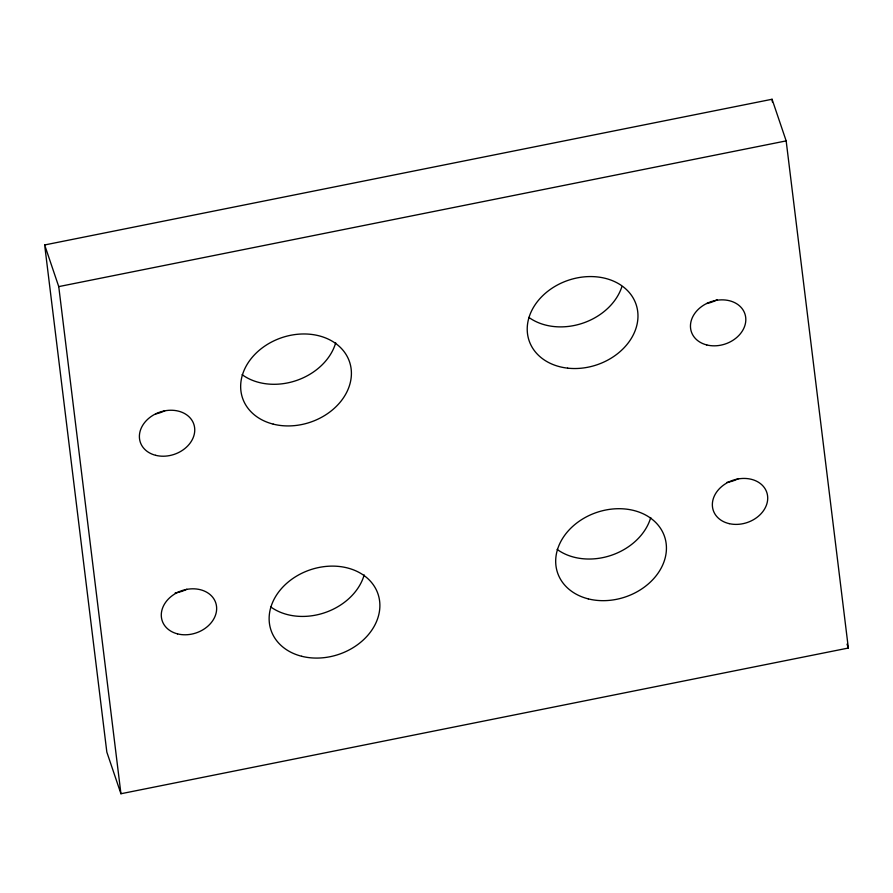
<?xml version="1.0" encoding="UTF-8"?>
<svg xmlns="http://www.w3.org/2000/svg" width="893" height="893" viewBox="0 0 893 893"><rect width="100%" height="100%" fill="white"/><g stroke="black" fill="none" stroke-linecap="round" stroke-linejoin="round"><path stroke-width="1.34" d="M44.65 244.961L772.065 99.257L786.164 140.893L848.35 648.039L120.935 793.743L106.836 752.107L44.65 244.961L58.748 286.608L120.935 793.743M58.748 286.608L786.164 140.893M847.033 644.132L848.35 648.039M772.065 99.257L772.4 102.014M164.959 410.68A28.241 22.314 -18.7 0 1 155.706 413.906M717.112 299.713A28.241 22.314 -18.7 0 1 706.776 303.52M186.86 589.246A28.241 22.314 -18.7 0 1 175.195 592.874M738.511 478.548A28.241 22.314 -18.7 0 1 726.924 482.399M364.188 574.936A56.482 44.628 -18.7 0 1 324.829 612.676A56.482 44.628 -18.7 0 1 270.579 606.805M335.712 342.789A56.482 44.628 -18.7 0 1 296.364 380.541A56.482 44.628 -18.7 0 1 242.115 374.658M650.74 517.538A56.482 44.628 -18.7 0 1 611.392 555.279A56.482 44.628 -18.7 0 1 557.132 549.396M621.818 286.865A56.482 44.628 -18.7 0 1 528.89 317.417M155.661 455.318A28.241 22.314 -18.7 0 0 194.618 427.714A28.241 22.314 -18.7 0 0 150.917 416.663A28.241 22.314 -18.7 0 0 155.661 455.318M177.551 633.885A28.241 22.314 -18.7 0 0 216.519 606.28A28.241 22.314 -18.7 0 0 172.818 595.229A28.241 22.314 -18.7 0 0 177.551 633.885M706.731 344.932A28.241 22.314 -18.7 0 0 745.688 317.328A28.241 22.314 -18.7 0 0 701.987 306.277A28.241 22.314 -18.7 0 0 706.731 344.932M729.224 523.644A28.241 22.314 -18.7 0 0 767.511 495.369A28.241 22.314 -18.7 0 0 723.363 485.223A28.241 22.314 -18.7 0 0 729.224 523.644M301.689 656.277A56.482 44.628 -18.7 0 0 379.614 601.056A56.482 44.628 -18.7 0 0 292.212 578.954A56.482 44.628 -18.7 0 0 301.689 656.277M273.225 424.13A56.482 44.628 -18.7 0 0 351.139 368.909A56.482 44.628 -18.7 0 0 263.736 346.808A56.482 44.628 -18.7 0 0 273.225 424.13M567.635 368.15A56.482 44.628 -18.7 0 0 636.251 304.915A56.482 44.628 -18.7 0 0 543.893 294.59A56.482 44.628 -18.7 0 0 567.635 368.15M588.253 598.868A56.482 44.628 -18.7 0 0 666.167 543.647A56.482 44.628 -18.7 0 0 578.764 521.545A56.482 44.628 -18.7 0 0 588.253 598.868"/></g></svg>
